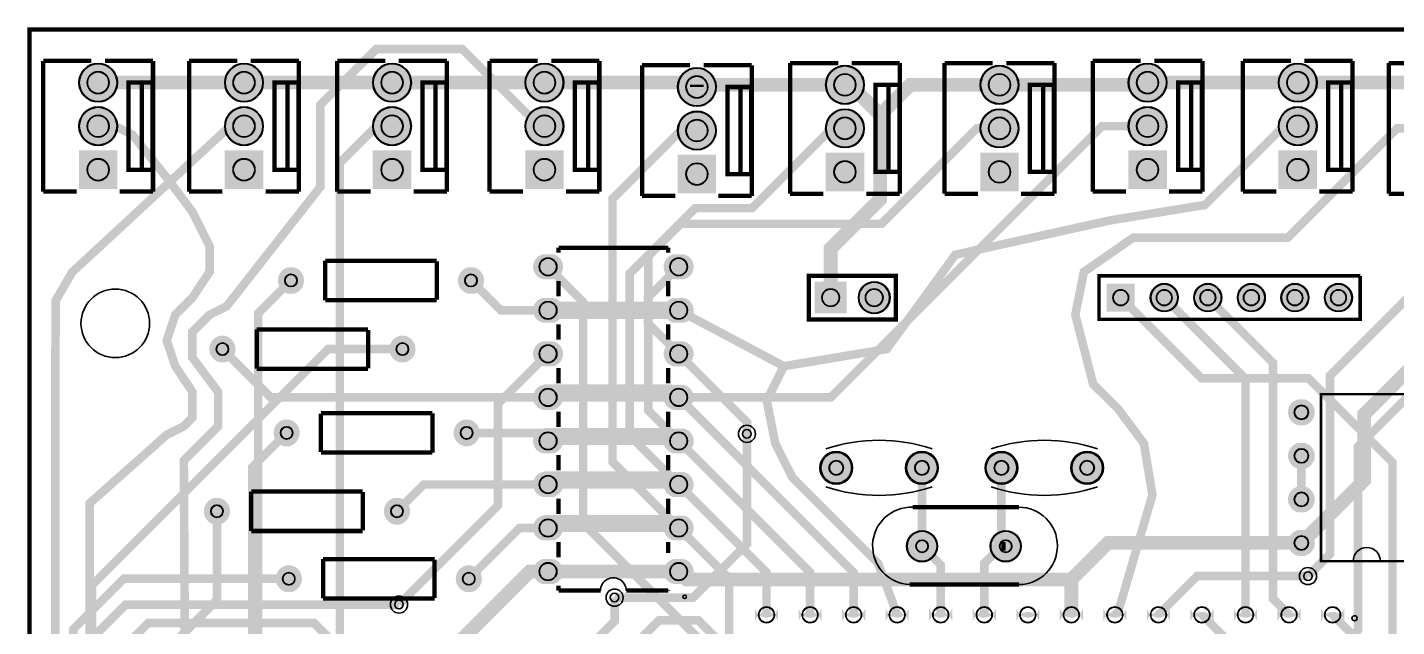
# Model space of a CAD drawing. Header units: millimetres. Extents: x 0 to 140, y 0 to 80.
# Drawn here: x -0.1 to 79.7, y 45.3 to 80.3 of the extents above; entities that cross this region are included whole.
import ezdxf

# ---------------------------------------------------------------- set-up
doc = ezdxf.new("R2010")
doc.units = ezdxf.units.MM
for name, color, linetype, true_color in [('BoardOutLine', 7, 'Continuous', 0xff00ff), ('BottomLayer', 7, 'Continuous', 0x0000ff), ('BottomSolderMaskLayer', 7, 'Continuous', 0xaa00ff), ('Hole', 7, 'Continuous', 0x222222), ('Multi-Layer', 7, 'Continuous', 0xc0c0c0), ('TopLayer', 7, 'Continuous', 0xff0000), ('TopSilkLayer', 7, 'Continuous', 0xffcc00), ('TopSolderMaskLayer', 7, 'Continuous', 0x800080), ('VCC', 7, 'Continuous', 0x008000)]:
    doc.layers.add(name, color=color, linetype=linetype, true_color=true_color)

msp = doc.modelspace()

# ---------------------------------------------------------------- hatches: boundary and pattern name
at = {"layer": 'BottomSolderMaskLayer'}
for points in [[(2.875, 77.041, 1), (5.126, 77.041, 1)], [(11.384, 77.041, 1), (13.635, 77.041, 1)], [(20.02, 77.041, 1), (22.271, 77.041, 1)], [(28.91, 77.041, 1), (31.161, 77.041, 1)], [(37.8, 76.787, 1), (40.051, 76.787, 1)], [(46.436, 76.914, 1), (48.687, 76.914, 1)], [(55.453, 76.914, 1), (57.704, 76.914, 1)], [(64.089, 77.041, 1), (66.34, 77.041, 1)], [(72.852, 77.041, 1), (75.103, 77.041, 1)], [(2.875, 74.501, 1), (5.126, 74.501, 1)], [(11.384, 74.501, 1), (13.635, 74.501, 1)], [(20.02, 74.501, 1), (22.271, 74.501, 1)], [(28.91, 74.501, 1), (31.161, 74.501, 1)], [(37.8, 74.247, 1), (40.051, 74.247, 1)], [(46.436, 74.374, 1), (48.687, 74.374, 1)], [(55.453, 74.374, 1), (57.704, 74.374, 1)], [(64.089, 74.501, 1), (66.34, 74.501, 1)], [(72.852, 74.501, 1), (75.103, 74.501, 1)], [(5.126, 73.086), (5.126, 70.835), (2.875, 70.835), (2.875, 73.086)], [(13.635, 73.086), (13.635, 70.835), (11.384, 70.835), (11.384, 73.086)], [(22.271, 73.086), (22.271, 70.835), (20.02, 70.835), (20.02, 73.086)], [(31.161, 73.086), (31.161, 70.835), (28.91, 70.835), (28.91, 73.086)], [(40.051, 72.832), (40.051, 70.581), (37.8, 70.581), (37.8, 72.832)], [(48.687, 72.959), (48.687, 70.708), (46.436, 70.708), (46.436, 72.959)], [(57.704, 72.959), (57.704, 70.708), (55.453, 70.708), (55.453, 72.959)], [(66.34, 73.086), (66.34, 70.835), (64.089, 70.835), (64.089, 73.086)], [(75.103, 73.086), (75.103, 70.835), (72.852, 70.835), (72.852, 73.086)], [(30.552, 67.025, -0.785398), (30.552, 65.575), (29.937, 65.575, -0.785398), (29.937, 67.025)], [(38.172, 67.025, -0.785398), (38.172, 65.575), (37.557, 65.575, -0.785398), (37.557, 67.025)], [(15.096, 64.724, -0.785398), (15.096, 66.275), (15.404, 66.275, -0.785398), (15.404, 64.724)], [(25.596, 64.724, -0.785398), (25.596, 66.275), (25.904, 66.275, -0.785398), (25.904, 64.724)], [(45.805, 65.425), (47.655, 65.425), (47.655, 63.575), (45.805, 63.575)], [(48.345, 64.5, 1), (50.196, 64.5, 1)], [(62.837, 65.313), (64.463, 65.313), (64.463, 63.687), (62.837, 63.687)], [(65.377, 64.5, 1), (67.003, 64.5, 1)], [(67.917, 64.5, 1), (69.543, 64.5, 1)], [(70.457, 64.5, 1), (72.083, 64.5, 1)], [(72.997, 64.5, 1), (74.623, 64.5, 1)], [(75.537, 64.5, 1), (77.163, 64.5, 1)], [(30.552, 64.485, -0.785398), (30.552, 63.035), (29.937, 63.035, -0.785398), (29.937, 64.485)], [(38.172, 64.485, -0.785398), (38.172, 63.035), (37.557, 63.035, -0.785398), (37.557, 64.485)], [(11.096, 60.725, -0.785398), (11.096, 62.275), (11.404, 62.275, -0.785398), (11.404, 60.725)], [(21.596, 60.725, -0.785398), (21.596, 62.275), (21.904, 62.275, -0.785398), (21.904, 60.725)], [(30.552, 61.945, -0.785398), (30.552, 60.495), (29.937, 60.495, -0.785398), (29.937, 61.945)], [(38.172, 61.945, -0.785398), (38.172, 60.495), (37.557, 60.495, -0.785398), (37.557, 61.945)], [(30.552, 59.405, -0.785398), (30.552, 57.955), (29.937, 57.955, -0.785398), (29.937, 59.405)], [(38.172, 59.405, -0.785398), (38.172, 57.955), (37.557, 57.955, -0.785398), (37.557, 59.405)], [(74.001, 57.055, -0.785398), (74.001, 58.565), (74.379, 58.565, -0.785398), (74.379, 57.055)], [(15.15, 57.385, -0.785398), (15.15, 55.834), (14.842, 55.834, -0.785398), (14.842, 57.385)], [(25.65, 57.385, -0.785398), (25.65, 55.834), (25.342, 55.834, -0.785398), (25.342, 57.385)], [(30.552, 56.865, -0.785398), (30.552, 55.415), (29.937, 55.415, -0.785398), (29.937, 56.865)], [(38.172, 56.865, -0.785398), (38.172, 55.415), (37.557, 55.415, -0.785398), (37.557, 56.865)], [(74.001, 54.515, -0.785398), (74.001, 56.025), (74.379, 56.025, -0.785398), (74.379, 54.515)], [(46.104, 54.572, 1), (48.006, 54.572, 1)], [(51.104, 54.572, 1), (53.006, 54.572, 1)], [(55.741, 54.572, 1), (57.642, 54.572, 1)], [(60.74, 54.572, 1), (62.642, 54.572, 1)], [(30.552, 54.325, -0.785398), (30.552, 52.875), (29.937, 52.875, -0.785398), (29.937, 54.325)], [(38.172, 54.325, -0.785398), (38.172, 52.875), (37.557, 52.875, -0.785398), (37.557, 54.325)], [(10.778, 51.262, -0.785398), (10.778, 52.813), (11.086, 52.813, -0.785398), (11.086, 51.262)], [(21.278, 51.262, -0.785398), (21.278, 52.813), (21.586, 52.813, -0.785398), (21.586, 51.262)], [(74.001, 51.975, -0.785398), (74.001, 53.485), (74.379, 53.485, -0.785398), (74.379, 51.975)], [(30.552, 51.785, -0.785398), (30.552, 50.335), (29.937, 50.335, -0.785398), (29.937, 51.785)], [(38.172, 51.785, -0.785398), (38.172, 50.335), (37.557, 50.335, -0.785398), (37.557, 51.785)], [(51.16, 50, 1), (52.961, 50, 1)], [(56.04, 50, 1), (57.84, 50, 1)], [(74.001, 49.435, -0.785398), (74.001, 50.945), (74.379, 50.945, -0.785398), (74.379, 49.435)], [(14.969, 47.325, -0.785398), (14.969, 48.876), (15.277, 48.876, -0.785398), (15.277, 47.325)], [(25.469, 47.325, -0.785398), (25.469, 48.876), (25.777, 48.876, -0.785398), (25.777, 47.325)], [(30.552, 49.245, -0.785398), (30.552, 47.795), (29.937, 47.795, -0.785398), (29.937, 49.245)], [(38.172, 49.245, -0.785398), (38.172, 47.795), (37.557, 47.795, -0.785398), (37.557, 49.245)], [(43.665, 46.363, -0.785398), (42.315, 46.363), (42.315, 45.636, -0.785398), (43.665, 45.636)], [(46.205, 46.363, -0.785398), (44.855, 46.363), (44.855, 45.636, -0.785398), (46.205, 45.636)], [(48.746, 46.363, -0.785398), (47.395, 46.363), (47.395, 45.636, -0.785398), (48.746, 45.636)], [(51.286, 46.363, -0.785398), (49.935, 46.363), (49.935, 45.636, -0.785398), (51.286, 45.636)], [(53.826, 46.363, -0.785398), (52.475, 46.363), (52.475, 45.636, -0.785398), (53.826, 45.636)], [(56.366, 46.363, -0.785398), (55.015, 46.363), (55.015, 45.636, -0.785398), (56.366, 45.636)], [(58.906, 46.363, -0.785398), (57.555, 46.363), (57.555, 45.636, -0.785398), (58.906, 45.636)], [(61.446, 46.363, -0.785398), (60.095, 46.363), (60.095, 45.636, -0.785398), (61.446, 45.636)], [(63.986, 46.363, -0.785398), (62.635, 46.363), (62.635, 45.636, -0.785398), (63.986, 45.636)], [(66.526, 46.363, -0.785398), (65.175, 46.363), (65.175, 45.636, -0.785398), (66.526, 45.636)], [(69.066, 46.363, -0.785398), (67.715, 46.363), (67.715, 45.636, -0.785398), (69.066, 45.636)], [(71.606, 46.363, -0.785398), (70.255, 46.363), (70.255, 45.636, -0.785398), (71.606, 45.636)], [(74.146, 46.363, -0.785398), (72.795, 46.363), (72.795, 45.636, -0.785398), (74.146, 45.636)], [(76.686, 46.363, -0.785398), (75.335, 46.363), (75.335, 45.636, -0.785398), (76.686, 45.636)]]:
    msp.add_hatch(color=256, dxfattribs=at).paths.add_polyline_path(points)
at = {"layer": 'Multi-Layer'}
for points in [[(2.901, 77.041, 1), (5.101, 77.041, 1)], [(11.41, 77.041, 1), (13.61, 77.041, 1)], [(20.046, 77.041, 1), (22.246, 77.041, 1)], [(28.936, 77.041, 1), (31.136, 77.041, 1)], [(37.826, 76.787, 1), (40.026, 76.787, 1)], [(46.462, 76.914, 1), (48.662, 76.914, 1)], [(55.479, 76.914, 1), (57.679, 76.914, 1)], [(64.115, 77.041, 1), (66.315, 77.041, 1)], [(72.878, 77.041, 1), (75.078, 77.041, 1)], [(2.901, 74.501, 1), (5.101, 74.501, 1)], [(11.41, 74.501, 1), (13.61, 74.501, 1)], [(20.046, 74.501, 1), (22.246, 74.501, 1)], [(28.936, 74.501, 1), (31.136, 74.501, 1)], [(37.826, 74.247, 1), (40.026, 74.247, 1)], [(46.462, 74.374, 1), (48.662, 74.374, 1)], [(55.479, 74.374, 1), (57.679, 74.374, 1)], [(64.115, 74.501, 1), (66.315, 74.501, 1)], [(72.878, 74.501, 1), (75.078, 74.501, 1)], [(5.101, 73.061), (5.101, 70.861), (2.901, 70.861), (2.901, 73.061)], [(13.61, 73.061), (13.61, 70.861), (11.41, 70.861), (11.41, 73.061)], [(22.246, 73.061), (22.246, 70.861), (20.046, 70.861), (20.046, 73.061)], [(31.136, 73.061), (31.136, 70.861), (28.936, 70.861), (28.936, 73.061)], [(40.026, 72.807), (40.026, 70.607), (37.826, 70.607), (37.826, 72.807)], [(48.662, 72.934), (48.662, 70.734), (46.462, 70.734), (46.462, 72.934)], [(57.679, 72.934), (57.679, 70.734), (55.479, 70.734), (55.479, 72.934)], [(66.315, 73.061), (66.315, 70.861), (64.115, 70.861), (64.115, 73.061)], [(75.078, 73.061), (75.078, 70.861), (72.878, 70.861), (72.878, 73.061)], [(30.545, 67, -0.785398), (30.545, 65.6), (29.945, 65.6, -0.785398), (29.945, 67)], [(38.165, 67, -0.785398), (38.165, 65.6), (37.565, 65.6, -0.785398), (37.565, 67)], [(15.1, 64.75, -0.785398), (15.1, 66.25), (15.4, 66.25, -0.785398), (15.4, 64.75)], [(25.6, 64.75, -0.785398), (25.6, 66.25), (25.9, 66.25, -0.785398), (25.9, 64.75)], [(45.83, 65.4), (47.63, 65.4), (47.63, 63.6), (45.83, 63.6)], [(48.37, 64.5, 1), (50.17, 64.5, 1)], [(62.863, 65.287), (64.437, 65.287), (64.437, 63.713), (62.863, 63.713)], [(65.403, 64.5, 1), (66.978, 64.5, 1)], [(67.943, 64.5, 1), (69.518, 64.5, 1)], [(70.483, 64.5, 1), (72.058, 64.5, 1)], [(73.023, 64.5, 1), (74.598, 64.5, 1)], [(75.563, 64.5, 1), (77.138, 64.5, 1)], [(30.545, 64.46, -0.785398), (30.545, 63.06), (29.945, 63.06, -0.785398), (29.945, 64.46)], [(38.165, 64.46, -0.785398), (38.165, 63.06), (37.565, 63.06, -0.785398), (37.565, 64.46)], [(11.1, 60.75, -0.785398), (11.1, 62.25), (11.4, 62.25, -0.785398), (11.4, 60.75)], [(21.6, 60.75, -0.785398), (21.6, 62.25), (21.9, 62.25, -0.785398), (21.9, 60.75)], [(30.545, 61.92, -0.785398), (30.545, 60.52), (29.945, 60.52, -0.785398), (29.945, 61.92)], [(38.165, 61.92, -0.785398), (38.165, 60.52), (37.565, 60.52, -0.785398), (37.565, 61.92)], [(30.545, 59.38, -0.785398), (30.545, 57.98), (29.945, 57.98, -0.785398), (29.945, 59.38)], [(38.165, 59.38, -0.785398), (38.165, 57.98), (37.565, 57.98, -0.785398), (37.565, 59.38)], [(74.008, 57.08, -0.785398), (74.008, 58.54), (74.373, 58.54, -0.785398), (74.373, 57.08)], [(15.146, 57.36, -0.785398), (15.146, 55.86), (14.846, 55.86, -0.785398), (14.846, 57.36)], [(25.646, 57.36, -0.785398), (25.646, 55.86), (25.346, 55.86, -0.785398), (25.346, 57.36)], [(30.545, 56.84, -0.785398), (30.545, 55.44), (29.945, 55.44, -0.785398), (29.945, 56.84)], [(38.165, 56.84, -0.785398), (38.165, 55.44), (37.565, 55.44, -0.785398), (37.565, 56.84)], [(74.008, 54.54, -0.785398), (74.008, 56), (74.373, 56, -0.785398), (74.373, 54.54)], [(46.155, 54.572, 1), (47.955, 54.572, 1)], [(51.155, 54.572, 1), (52.955, 54.572, 1)], [(55.791, 54.572, 1), (57.591, 54.572, 1)], [(60.791, 54.572, 1), (62.591, 54.572, 1)], [(30.545, 54.3, -0.785398), (30.545, 52.9), (29.945, 52.9, -0.785398), (29.945, 54.3)], [(38.165, 54.3, -0.785398), (38.165, 52.9), (37.565, 52.9, -0.785398), (37.565, 54.3)], [(10.782, 51.288, -0.785398), (10.782, 52.788), (11.082, 52.788, -0.785398), (11.082, 51.288)], [(21.282, 51.288, -0.785398), (21.282, 52.788), (21.582, 52.788, -0.785398), (21.582, 51.288)], [(74.008, 52, -0.785398), (74.008, 53.46), (74.373, 53.46, -0.785398), (74.373, 52)], [(30.545, 51.76, -0.785398), (30.545, 50.36), (29.945, 50.36, -0.785398), (29.945, 51.76)], [(38.165, 51.76, -0.785398), (38.165, 50.36), (37.565, 50.36, -0.785398), (37.565, 51.76)], [(51.185, 50, 1), (52.935, 50, 1)], [(56.065, 50, 1), (57.815, 50, 1)], [(74.008, 49.46, -0.785398), (74.008, 50.92), (74.373, 50.92, -0.785398), (74.373, 49.46)], [(14.973, 47.351, -0.785398), (14.973, 48.851), (15.273, 48.851, -0.785398), (15.273, 47.351)], [(25.473, 47.351, -0.785398), (25.473, 48.851), (25.773, 48.851, -0.785398), (25.773, 47.351)], [(30.545, 49.22, -0.785398), (30.545, 47.82), (29.945, 47.82, -0.785398), (29.945, 49.22)], [(38.165, 49.22, -0.785398), (38.165, 47.82), (37.565, 47.82, -0.785398), (37.565, 49.22)], [(43.64, 46.35, -0.785398), (42.34, 46.35), (42.34, 45.65, -0.785398), (43.64, 45.65)], [(46.18, 46.35, -0.785398), (44.88, 46.35), (44.88, 45.65, -0.785398), (46.18, 45.65)], [(48.72, 46.35, -0.785398), (47.42, 46.35), (47.42, 45.65, -0.785398), (48.72, 45.65)], [(51.26, 46.35, -0.785398), (49.96, 46.35), (49.96, 45.65, -0.785398), (51.26, 45.65)], [(53.8, 46.35, -0.785398), (52.5, 46.35), (52.5, 45.65, -0.785398), (53.8, 45.65)], [(56.34, 46.35, -0.785398), (55.04, 46.35), (55.04, 45.65, -0.785398), (56.34, 45.65)], [(58.88, 46.35, -0.785398), (57.58, 46.35), (57.58, 45.65, -0.785398), (58.88, 45.65)], [(61.42, 46.35, -0.785398), (60.12, 46.35), (60.12, 45.65, -0.785398), (61.42, 45.65)], [(63.96, 46.35, -0.785398), (62.66, 46.35), (62.66, 45.65, -0.785398), (63.96, 45.65)], [(66.5, 46.35, -0.785398), (65.2, 46.35), (65.2, 45.65, -0.785398), (66.5, 45.65)], [(69.04, 46.35, -0.785398), (67.74, 46.35), (67.74, 45.65, -0.785398), (69.04, 45.65)], [(71.58, 46.35, -0.785398), (70.28, 46.35), (70.28, 45.65, -0.785398), (71.58, 45.65)], [(74.12, 46.35, -0.785398), (72.82, 46.35), (72.82, 45.65, -0.785398), (74.12, 45.65)], [(76.66, 46.35, -0.785398), (75.36, 46.35), (75.36, 45.65, -0.785398), (76.66, 45.65)]]:
    msp.add_hatch(color=256, dxfattribs=at).paths.add_polyline_path(points)
at = {"layer": 'TopSolderMaskLayer'}
for points in [[(2.875, 77.041, 1), (5.126, 77.041, 1)], [(11.384, 77.041, 1), (13.635, 77.041, 1)], [(20.02, 77.041, 1), (22.271, 77.041, 1)], [(28.91, 77.041, 1), (31.161, 77.041, 1)], [(37.8, 76.787, 1), (40.051, 76.787, 1)], [(46.436, 76.914, 1), (48.687, 76.914, 1)], [(55.453, 76.914, 1), (57.704, 76.914, 1)], [(64.089, 77.041, 1), (66.34, 77.041, 1)], [(72.852, 77.041, 1), (75.103, 77.041, 1)], [(2.875, 74.501, 1), (5.126, 74.501, 1)], [(11.384, 74.501, 1), (13.635, 74.501, 1)], [(20.02, 74.501, 1), (22.271, 74.501, 1)], [(28.91, 74.501, 1), (31.161, 74.501, 1)], [(37.8, 74.247, 1), (40.051, 74.247, 1)], [(46.436, 74.374, 1), (48.687, 74.374, 1)], [(55.453, 74.374, 1), (57.704, 74.374, 1)], [(64.089, 74.501, 1), (66.34, 74.501, 1)], [(72.852, 74.501, 1), (75.103, 74.501, 1)], [(5.126, 73.086), (5.126, 70.835), (2.875, 70.835), (2.875, 73.086)], [(13.635, 73.086), (13.635, 70.835), (11.384, 70.835), (11.384, 73.086)], [(22.271, 73.086), (22.271, 70.835), (20.02, 70.835), (20.02, 73.086)], [(31.161, 73.086), (31.161, 70.835), (28.91, 70.835), (28.91, 73.086)], [(40.051, 72.832), (40.051, 70.581), (37.8, 70.581), (37.8, 72.832)], [(48.687, 72.959), (48.687, 70.708), (46.436, 70.708), (46.436, 72.959)], [(57.704, 72.959), (57.704, 70.708), (55.453, 70.708), (55.453, 72.959)], [(66.34, 73.086), (66.34, 70.835), (64.089, 70.835), (64.089, 73.086)], [(75.103, 73.086), (75.103, 70.835), (72.852, 70.835), (72.852, 73.086)], [(30.552, 67.025, -0.785398), (30.552, 65.575), (29.937, 65.575, -0.785398), (29.937, 67.025)], [(38.172, 67.025, -0.785398), (38.172, 65.575), (37.557, 65.575, -0.785398), (37.557, 67.025)], [(15.096, 64.724, -0.785398), (15.096, 66.275), (15.404, 66.275, -0.785398), (15.404, 64.724)], [(25.596, 64.724, -0.785398), (25.596, 66.275), (25.904, 66.275, -0.785398), (25.904, 64.724)], [(45.805, 65.425), (47.655, 65.425), (47.655, 63.575), (45.805, 63.575)], [(48.345, 64.5, 1), (50.196, 64.5, 1)], [(62.837, 65.313), (64.463, 65.313), (64.463, 63.687), (62.837, 63.687)], [(65.377, 64.5, 1), (67.003, 64.5, 1)], [(67.917, 64.5, 1), (69.543, 64.5, 1)], [(70.457, 64.5, 1), (72.083, 64.5, 1)], [(72.997, 64.5, 1), (74.623, 64.5, 1)], [(75.537, 64.5, 1), (77.163, 64.5, 1)], [(30.552, 64.485, -0.785398), (30.552, 63.035), (29.937, 63.035, -0.785398), (29.937, 64.485)], [(38.172, 64.485, -0.785398), (38.172, 63.035), (37.557, 63.035, -0.785398), (37.557, 64.485)], [(11.096, 60.725, -0.785398), (11.096, 62.275), (11.404, 62.275, -0.785398), (11.404, 60.725)], [(21.596, 60.725, -0.785398), (21.596, 62.275), (21.904, 62.275, -0.785398), (21.904, 60.725)], [(30.552, 61.945, -0.785398), (30.552, 60.495), (29.937, 60.495, -0.785398), (29.937, 61.945)], [(38.172, 61.945, -0.785398), (38.172, 60.495), (37.557, 60.495, -0.785398), (37.557, 61.945)], [(30.552, 59.405, -0.785398), (30.552, 57.955), (29.937, 57.955, -0.785398), (29.937, 59.405)], [(38.172, 59.405, -0.785398), (38.172, 57.955), (37.557, 57.955, -0.785398), (37.557, 59.405)], [(74.001, 57.055, -0.785398), (74.001, 58.565), (74.379, 58.565, -0.785398), (74.379, 57.055)], [(15.15, 57.385, -0.785398), (15.15, 55.834), (14.842, 55.834, -0.785398), (14.842, 57.385)], [(25.65, 57.385, -0.785398), (25.65, 55.834), (25.342, 55.834, -0.785398), (25.342, 57.385)], [(30.552, 56.865, -0.785398), (30.552, 55.415), (29.937, 55.415, -0.785398), (29.937, 56.865)], [(38.172, 56.865, -0.785398), (38.172, 55.415), (37.557, 55.415, -0.785398), (37.557, 56.865)], [(74.001, 54.515, -0.785398), (74.001, 56.025), (74.379, 56.025, -0.785398), (74.379, 54.515)], [(46.104, 54.572, 1), (48.006, 54.572, 1)], [(51.104, 54.572, 1), (53.006, 54.572, 1)], [(55.741, 54.572, 1), (57.642, 54.572, 1)], [(60.74, 54.572, 1), (62.642, 54.572, 1)], [(30.552, 54.325, -0.785398), (30.552, 52.875), (29.937, 52.875, -0.785398), (29.937, 54.325)], [(38.172, 54.325, -0.785398), (38.172, 52.875), (37.557, 52.875, -0.785398), (37.557, 54.325)], [(10.778, 51.262, -0.785398), (10.778, 52.813), (11.086, 52.813, -0.785398), (11.086, 51.262)], [(21.278, 51.262, -0.785398), (21.278, 52.813), (21.586, 52.813, -0.785398), (21.586, 51.262)], [(74.001, 51.975, -0.785398), (74.001, 53.485), (74.379, 53.485, -0.785398), (74.379, 51.975)], [(30.552, 51.785, -0.785398), (30.552, 50.335), (29.937, 50.335, -0.785398), (29.937, 51.785)], [(38.172, 51.785, -0.785398), (38.172, 50.335), (37.557, 50.335, -0.785398), (37.557, 51.785)], [(51.16, 50, 1), (52.961, 50, 1)], [(56.04, 50, 1), (57.84, 50, 1)], [(74.001, 49.435, -0.785398), (74.001, 50.945), (74.379, 50.945, -0.785398), (74.379, 49.435)], [(14.969, 47.325, -0.785398), (14.969, 48.876), (15.277, 48.876, -0.785398), (15.277, 47.325)], [(25.469, 47.325, -0.785398), (25.469, 48.876), (25.777, 48.876, -0.785398), (25.777, 47.325)], [(30.552, 49.245, -0.785398), (30.552, 47.795), (29.937, 47.795, -0.785398), (29.937, 49.245)], [(38.172, 49.245, -0.785398), (38.172, 47.795), (37.557, 47.795, -0.785398), (37.557, 49.245)], [(43.665, 46.363, -0.785398), (42.315, 46.363), (42.315, 45.636, -0.785398), (43.665, 45.636)], [(46.205, 46.363, -0.785398), (44.855, 46.363), (44.855, 45.636, -0.785398), (46.205, 45.636)], [(48.746, 46.363, -0.785398), (47.395, 46.363), (47.395, 45.636, -0.785398), (48.746, 45.636)], [(51.286, 46.363, -0.785398), (49.935, 46.363), (49.935, 45.636, -0.785398), (51.286, 45.636)], [(53.826, 46.363, -0.785398), (52.475, 46.363), (52.475, 45.636, -0.785398), (53.826, 45.636)], [(56.366, 46.363, -0.785398), (55.015, 46.363), (55.015, 45.636, -0.785398), (56.366, 45.636)], [(58.906, 46.363, -0.785398), (57.555, 46.363), (57.555, 45.636, -0.785398), (58.906, 45.636)], [(61.446, 46.363, -0.785398), (60.095, 46.363), (60.095, 45.636, -0.785398), (61.446, 45.636)], [(63.986, 46.363, -0.785398), (62.635, 46.363), (62.635, 45.636, -0.785398), (63.986, 45.636)], [(66.526, 46.363, -0.785398), (65.175, 46.363), (65.175, 45.636, -0.785398), (66.526, 45.636)], [(69.066, 46.363, -0.785398), (67.715, 46.363), (67.715, 45.636, -0.785398), (69.066, 45.636)], [(71.606, 46.363, -0.785398), (70.255, 46.363), (70.255, 45.636, -0.785398), (71.606, 45.636)], [(74.146, 46.363, -0.785398), (72.795, 46.363), (72.795, 45.636, -0.785398), (74.146, 45.636)], [(76.686, 46.363, -0.785398), (75.335, 46.363), (75.335, 45.636, -0.785398), (76.686, 45.636)]]:
    msp.add_hatch(color=256, dxfattribs=at).paths.add_polyline_path(points)

# ---------------------------------------------------------------- linework, layer by layer
at = {"layer": 'BoardOutLine', "const_width": 0.254}
msp.add_lwpolyline([(0, 0), (140.081, 0), (140.081, 80.137), (0, 80.137), (0, 0)], close=True, dxfattribs=at)
at = {"layer": 'BottomLayer', "const_width": 0.5}
for points in [[(39.624, 16.627), (39.624, 14.956), (26.256, 1.59), (14.493, 1.59), (6.284, 9.799), (6.284, 10.356), (5.309, 11.331), (5.309, 37.219), (9.075, 40.986), (8.999, 54.999), (11.001, 57), (11.001, 58.999), (9.5, 61.001), (9.5, 62.499), (10.5, 63.5), (11.5, 64), (16.967, 70.968), (16.967, 75.748), (20.221, 78.999), (25.235, 78.999), (29.606, 74.628), (29.909, 74.628)], [(3.5, 14.001), (3.5, 52.499), (8.001, 56.5), (9, 57), (9.5, 57.501), (9.5, 58.999), (8.5, 60.5), (8.001, 61.999), (8.499, 63.5), (9.5, 64.501), (10.5, 65.999), (10.5, 67.501), (9.5, 69.5), (8.001, 71.501), (5.999, 74.001), (5.001, 74.501), (4.001, 74.501)], [(21.146, 74.501), (20.239, 74.501), (18.097, 72.359), (18.097, 33.252), (19.609, 31.74)], [(37.865, 51.06), (34.005, 54.92), (34.005, 70.266), (37.986, 74.247), (38.926, 74.247)], [(37.865, 53.6), (35.007, 56.458), (35.007, 65.898), (38.827, 69.719), (42.141, 69.719), (46.796, 74.374), (47.562, 74.374)], [(73.978, 74.501), (73.157, 74.501), (68.565, 69.909), (63, 69), (54, 67), (50, 61.501), (44.001, 60.5)], [(63.31, 45.999), (63.513, 46.203), (65.499, 53), (64.999, 55.999), (63.513, 57.988), (62.042, 59.456), (61, 63.5), (61.5, 66), (64.382, 68.001), (73.396, 68.001), (79.769, 74.374), (82.487, 74.374)], [(74.574, 48.259), (75.854, 49.54), (75.854, 59.942), (90.414, 74.501), (91.25, 74.501)], [(100.013, 74.628), (99.059, 74.628), (84.427, 59.996), (81.668, 59.996), (77.495, 55.823), (77.495, 45.11), (76.592, 44.207)], [(23.209, 20.627), (34.479, 31.897), (35.567, 31.897), (38.869, 35.199), (38.869, 44.77), (32.295, 51.344), (32.295, 64.249), (30.245, 66.3)], [(37.865, 61.22), (36.072, 63.013), (36.072, 64.507), (37.865, 66.3)], [(15.25, 65.5), (13.333, 63.582), (13.333, 38.098), (10.668, 35.433)], [(25.75, 65.5), (27.49, 63.76), (30.245, 63.76)], [(70.93, 46), (70.93, 59.76), (66.19, 64.5)], [(68.73, 64.5), (72.526, 60.704), (72.526, 46.944), (73.47, 46)], [(37.865, 63.76), (44, 60.5)], [(30.245, 61.22), (27.324, 58.299), (27.324, 52.37), (21.55, 46.596)], [(37.865, 61.22), (41.846, 57.239), (41.846, 56.555)], [(44.001, 60.5), (43, 58.5), (43.5, 55.999), (44.501, 54.001), (49.5, 48.999), (50.61, 45.999)], [(37.865, 58.68), (48.07, 48.475), (48.07, 46)], [(45.53, 46), (45.53, 48.475), (37.865, 56.14)], [(74.19, 55.27), (74.19, 52.73)], [(52.055, 54.572), (52.06, 54.567), (52.06, 50)], [(56.691, 50), (56.691, 54.572)], [(37.865, 53.6), (42.99, 48.475), (42.99, 46)], [(25.623, 48.101), (28.582, 51.06), (30.245, 51.06)], [(42.99, 38), (40.81, 40.18), (40.81, 48.115), (37.865, 51.06)], [(52.06, 50), (53.15, 48.91), (53.15, 46)], [(55.69, 46), (55.69, 48.998), (56.691, 50)], [(56.691, 50), (56.94, 50)], [(32.31, 43.81), (34.126, 45.626), (34.126, 47.002)], [(76.592, 44.207), (70.183, 44.207), (68.39, 46)]]:
    msp.add_lwpolyline(points, dxfattribs=at)
at = {"layer": 'BottomSolderMaskLayer'}
for centre, radius in [((4.001, 77.041), 1.125), ((4.001, 77.041), 0.639), ((12.51, 77.041), 1.125), ((12.51, 77.041), 0.639), ((21.146, 77.041), 1.125), ((21.146, 77.041), 0.639), ((30.036, 77.041), 1.125), ((30.036, 77.041), 0.639), ((38.926, 76.787), 1.125), ((47.562, 76.914), 1.125), ((47.562, 76.914), 0.639), ((56.579, 76.914), 1.125), ((56.579, 76.914), 0.639), ((65.215, 77.041), 1.125), ((65.215, 77.041), 0.639), ((73.978, 77.041), 1.125), ((73.978, 77.041), 0.639), ((38.926, 76.787), 0.639), ((4.001, 74.501), 1.125), ((4.001, 74.501), 0.639), ((12.51, 74.501), 1.125), ((12.51, 74.501), 0.639), ((21.146, 74.501), 1.125), ((21.146, 74.501), 0.639), ((30.036, 74.501), 1.125), ((30.036, 74.501), 0.639), ((38.926, 74.247), 1.125), ((47.562, 74.374), 1.125), ((56.579, 74.374), 1.125), ((65.215, 74.501), 1.125), ((65.215, 74.501), 0.639), ((73.978, 74.501), 1.125), ((73.978, 74.501), 0.639), ((38.926, 74.247), 0.639), ((47.562, 74.374), 0.639), ((56.579, 74.374), 0.639), ((4.001, 71.961), 0.639), ((12.51, 71.961), 0.639), ((21.146, 71.961), 0.639), ((30.036, 71.961), 0.639), ((38.926, 71.707), 0.639), ((47.562, 71.834), 0.639), ((56.579, 71.834), 0.639), ((65.215, 71.961), 0.639), ((73.978, 71.961), 0.639), ((30.245, 66.3), 0.513), ((37.865, 66.3), 0.513), ((15.25, 65.5), 0.36), ((25.75, 65.5), 0.36), ((46.73, 64.5), 0.514), ((49.27, 64.5), 0.925), ((49.27, 64.5), 0.514), ((63.65, 64.5), 0.459), ((66.19, 64.5), 0.813), ((66.19, 64.5), 0.459), ((68.73, 64.5), 0.813), ((68.73, 64.5), 0.459), ((71.27, 64.5), 0.813), ((71.27, 64.5), 0.459), ((73.81, 64.5), 0.813), ((73.81, 64.5), 0.459), ((76.35, 64.5), 0.813), ((76.35, 64.5), 0.459), ((30.245, 63.76), 0.513), ((37.865, 63.76), 0.513), ((11.25, 61.5), 0.36), ((21.75, 61.5), 0.36), ((30.245, 61.22), 0.513), ((37.865, 61.22), 0.513), ((30.245, 58.68), 0.513), ((37.865, 58.68), 0.513), ((74.19, 57.81), 0.414), ((14.996, 56.61), 0.36), ((25.496, 56.61), 0.36), ((30.245, 56.14), 0.513), ((37.865, 56.14), 0.513), ((47.055, 54.572), 0.951), ((52.055, 54.572), 0.951), ((56.691, 54.572), 0.951), ((61.691, 54.572), 0.951), ((74.19, 55.27), 0.414), ((47.055, 54.572), 0.423), ((52.055, 54.572), 0.423), ((56.691, 54.572), 0.423), ((61.691, 54.572), 0.423), ((30.245, 53.6), 0.513), ((37.865, 53.6), 0.513), ((74.19, 52.73), 0.414), ((10.932, 52.038), 0.36), ((21.432, 52.038), 0.36), ((30.245, 51.06), 0.513), ((37.865, 51.06), 0.513), ((52.06, 50), 0.9), ((52.06, 50), 0.36), ((56.94, 50), 0.9), ((56.94, 50), 0.36), ((74.19, 50.19), 0.414), ((30.245, 48.52), 0.513), ((37.865, 48.52), 0.513), ((15.123, 48.101), 0.36), ((25.623, 48.101), 0.36), ((42.99, 46), 0.461), ((45.53, 46), 0.461), ((48.07, 46), 0.461), ((50.61, 46), 0.461), ((53.15, 46), 0.461), ((55.69, 46), 0.461), ((58.23, 46), 0.461), ((60.77, 46), 0.461), ((63.31, 46), 0.461), ((65.85, 46), 0.461), ((68.39, 46), 0.461), ((70.93, 46), 0.461), ((73.47, 46), 0.461), ((76.01, 46), 0.461)]:
    msp.add_circle(centre, radius, dxfattribs=at)
at = {"layer": 'Hole'}
for centre in [(41.846, 56.555), (74.574, 48.259), (34.126, 47.002), (21.55, 46.596)]:
    msp.add_circle(centre, 0.25, dxfattribs=at)
at = {"layer": 'Multi-Layer'}
for centre, radius in [((4.001, 77.041), 1.1), ((4.001, 77.041), 0.625), ((12.51, 77.041), 1.1), ((12.51, 77.041), 0.625), ((21.146, 77.041), 1.1), ((21.146, 77.041), 0.625), ((30.036, 77.041), 1.1), ((30.036, 77.041), 0.625), ((38.926, 76.787), 1.1), ((47.562, 76.914), 1.1), ((47.562, 76.914), 0.625), ((56.579, 76.914), 1.1), ((56.579, 76.914), 0.625), ((65.215, 77.041), 1.1), ((65.215, 77.041), 0.625), ((73.978, 77.041), 1.1), ((73.978, 77.041), 0.625), ((38.926, 76.787), 0.625), ((4.001, 74.501), 1.1), ((4.001, 74.501), 0.625), ((12.51, 74.501), 1.1), ((12.51, 74.501), 0.625), ((21.146, 74.501), 1.1), ((21.146, 74.501), 0.625), ((30.036, 74.501), 1.1), ((30.036, 74.501), 0.625), ((38.926, 74.247), 1.1), ((47.562, 74.374), 1.1), ((56.579, 74.374), 1.1), ((65.215, 74.501), 1.1), ((65.215, 74.501), 0.625), ((73.978, 74.501), 1.1), ((73.978, 74.501), 0.625), ((38.926, 74.247), 0.625), ((47.562, 74.374), 0.625), ((56.579, 74.374), 0.625), ((4.001, 71.961), 0.625), ((12.51, 71.961), 0.625), ((21.146, 71.961), 0.625), ((30.036, 71.961), 0.625), ((38.926, 71.707), 0.625), ((47.562, 71.834), 0.625), ((56.579, 71.834), 0.625), ((65.215, 71.961), 0.625), ((73.978, 71.961), 0.625), ((30.245, 66.3), 0.5), ((37.865, 66.3), 0.5), ((15.25, 65.5), 0.35), ((25.75, 65.5), 0.35), ((5, 63), 2), ((46.73, 64.5), 0.5), ((49.27, 64.5), 0.9), ((49.27, 64.5), 0.5), ((63.65, 64.5), 0.445), ((66.19, 64.5), 0.787), ((66.19, 64.5), 0.445), ((68.73, 64.5), 0.787), ((68.73, 64.5), 0.445), ((71.27, 64.5), 0.787), ((71.27, 64.5), 0.445), ((73.81, 64.5), 0.787), ((73.81, 64.5), 0.445), ((76.35, 64.5), 0.787), ((76.35, 64.5), 0.445), ((30.245, 63.76), 0.5), ((37.865, 63.76), 0.5), ((11.25, 61.5), 0.35), ((21.75, 61.5), 0.35), ((30.245, 61.22), 0.5), ((37.865, 61.22), 0.5), ((30.245, 58.68), 0.5), ((37.865, 58.68), 0.5), ((74.19, 57.81), 0.4), ((14.996, 56.61), 0.35), ((25.496, 56.61), 0.35), ((41.846, 56.555), 0.5), ((30.245, 56.14), 0.5), ((37.865, 56.14), 0.5), ((47.055, 54.572), 0.9), ((52.055, 54.572), 0.9), ((56.691, 54.572), 0.9), ((61.691, 54.572), 0.9), ((74.19, 55.27), 0.4), ((47.055, 54.572), 0.4), ((52.055, 54.572), 0.4), ((56.691, 54.572), 0.4), ((61.691, 54.572), 0.4), ((30.245, 53.6), 0.5), ((37.865, 53.6), 0.5), ((74.19, 52.73), 0.4), ((10.932, 52.038), 0.35), ((21.432, 52.038), 0.35), ((30.245, 51.06), 0.5), ((37.865, 51.06), 0.5), ((52.06, 50), 0.875), ((52.06, 50), 0.35), ((56.94, 50), 0.875), ((56.94, 50), 0.35), ((74.19, 50.19), 0.4), ((30.245, 48.52), 0.5), ((37.865, 48.52), 0.5), ((74.574, 48.259), 0.5), ((15.123, 48.101), 0.35), ((25.623, 48.101), 0.35), ((34.126, 47.002), 0.5), ((21.55, 46.596), 0.5), ((42.99, 46), 0.45), ((45.53, 46), 0.45), ((48.07, 46), 0.45), ((50.61, 46), 0.45), ((53.15, 46), 0.45), ((55.69, 46), 0.45), ((58.23, 46), 0.45), ((60.77, 46), 0.45), ((63.31, 46), 0.45), ((65.85, 46), 0.45), ((68.39, 46), 0.45), ((70.93, 46), 0.45), ((73.47, 46), 0.45), ((76.01, 46), 0.45)]:
    msp.add_circle(centre, radius, dxfattribs=at)
at = {"layer": 'TopLayer', "const_width": 0.5}
for points in [[(21.036, 12.428), (17.008, 12.428), (16.477, 11.897), (10.315, 11.897), (2.708, 19.505), (2.708, 19.858), (1.521, 21.044), (1.5, 60.5), (1.521, 62.753), (1.521, 64.333), (2.499, 65.999), (3.393, 66.825), (11.689, 74.501), (12.51, 74.501)], [(56.579, 74.374), (55.261, 74.374), (49.69, 68.803), (37.972, 68.803), (36.096, 66.928), (36.096, 57.909), (37.865, 56.14)], [(37.865, 58.68), (46.735, 58.68), (62.556, 74.501), (65.215, 74.501)], [(63.65, 64.5), (68.354, 59.796), (74.605, 59.796), (79.502, 54.899), (79.502, 40.266), (80.199, 39.569), (80.199, 29.742), (79.293, 28.837), (75.163, 28.837), (73.5, 30.5)], [(11.25, 61.5), (14.07, 58.68), (30.245, 58.68)], [(25.496, 56.61), (29.775, 56.61), (30.245, 56.14)], [(41.846, 56.555), (41.846, 50.141), (38.706, 47.002), (34.126, 47.002)], [(21.432, 52.038), (22.994, 53.6), (30.245, 53.6)], [(15.123, 48.101), (5.491, 48.101), (2.557, 45.167), (2.557, 21.604), (7.742, 16.419)], [(65.85, 46), (68.11, 48.259), (74.574, 48.259)], [(15.367, 13.632), (12.299, 13.632), (3.559, 22.372), (3.559, 44.542), (5.614, 46.596), (21.55, 46.596)], [(5.305, 43.91), (6.922, 45.527), (16.588, 45.527), (17.618, 44.497), (17.618, 43.277), (20.034, 40.862), (60.448, 40.862), (63.31, 38)], [(34.85, 43.81), (36.721, 45.681), (39.01, 45.681), (40.78, 43.911), (62.479, 43.911), (68.39, 38)], [(76.01, 46), (78.5, 43.51), (78.5, 30.5)]]:
    msp.add_lwpolyline(points, dxfattribs=at)
at = {"layer": 'TopSilkLayer'}
for points, const_width in [([(3.608, 78.311), (0.801, 78.311)], 0.254), ([(0.801, 70.691), (0.801, 78.311)], 0.254), ([(7.201, 78.311), (4.393, 78.311)], 0.254), ([(7.201, 70.691), (7.201, 78.311)], 0.254), ([(12.117, 78.311), (9.31, 78.311)], 0.254), ([(9.31, 70.691), (9.31, 78.311)], 0.254), ([(15.71, 78.311), (12.902, 78.311)], 0.254), ([(15.71, 70.691), (15.71, 78.311)], 0.254), ([(20.753, 78.311), (17.946, 78.311)], 0.254), ([(17.946, 70.691), (17.946, 78.311)], 0.254), ([(24.346, 78.311), (21.538, 78.311)], 0.254), ([(24.346, 70.691), (24.346, 78.311)], 0.254), ([(29.643, 78.311), (26.836, 78.311)], 0.254), ([(26.836, 70.691), (26.836, 78.311)], 0.254), ([(33.236, 78.311), (30.428, 78.311)], 0.254), ([(33.236, 70.691), (33.236, 78.311)], 0.254), ([(47.169, 78.184), (44.362, 78.184)], 0.254), ([(44.362, 70.564), (44.362, 78.184)], 0.254), ([(50.762, 78.184), (47.954, 78.184)], 0.254), ([(50.762, 70.564), (50.762, 78.184)], 0.254), ([(56.186, 78.184), (53.379, 78.184)], 0.254), ([(53.379, 70.564), (53.379, 78.184)], 0.254), ([(59.779, 78.184), (56.971, 78.184)], 0.254), ([(59.779, 70.564), (59.779, 78.184)], 0.254), ([(64.822, 78.311), (62.015, 78.311)], 0.254), ([(62.015, 70.691), (62.015, 78.311)], 0.254), ([(68.415, 78.311), (65.607, 78.311)], 0.254), ([(68.415, 70.691), (68.415, 78.311)], 0.254), ([(73.585, 78.311), (70.778, 78.311)], 0.254), ([(70.778, 70.691), (70.778, 78.311)], 0.254), ([(77.178, 78.311), (74.37, 78.311)], 0.254), ([(77.178, 70.691), (77.178, 78.311)], 0.254), ([(82.094, 78.184), (79.287, 78.184)], 0.254), ([(79.287, 70.564), (79.287, 78.184)], 0.254), ([(38.533, 78.057), (35.726, 78.057)], 0.254), ([(35.726, 70.437), (35.726, 78.057)], 0.254), ([(42.126, 78.057), (39.318, 78.057)], 0.254), ([(42.126, 70.437), (42.126, 78.057)], 0.254), ([(6.541, 77.041), (6.541, 71.961)], 0.254), ([(15.05, 77.041), (15.05, 71.961)], 0.254), ([(23.686, 77.041), (23.686, 71.961)], 0.254), ([(32.576, 77.041), (32.576, 71.961)], 0.254), ([(41.466, 76.787), (41.466, 71.707)], 0.254), ([(50.102, 76.914), (50.102, 71.834)], 0.254), ([(59.119, 76.914), (59.119, 71.834)], 0.254), ([(67.755, 77.041), (67.755, 71.961)], 0.254), ([(76.518, 77.041), (76.518, 71.961)], 0.254), ([(2.745, 70.691), (0.801, 70.691)], 0.254), ([(7.201, 70.691), (5.256, 70.691)], 0.254), ([(11.254, 70.691), (9.31, 70.691)], 0.254), ([(15.71, 70.691), (13.765, 70.691)], 0.254), ([(19.89, 70.691), (17.946, 70.691)], 0.254), ([(24.346, 70.691), (22.401, 70.691)], 0.254), ([(28.78, 70.691), (26.836, 70.691)], 0.254), ([(33.236, 70.691), (31.291, 70.691)], 0.254), ([(37.67, 70.437), (35.726, 70.437)], 0.254), ([(42.126, 70.437), (40.181, 70.437)], 0.254), ([(46.306, 70.564), (44.362, 70.564)], 0.254), ([(50.762, 70.564), (48.817, 70.564)], 0.254), ([(55.323, 70.564), (53.379, 70.564)], 0.254), ([(59.779, 70.564), (57.834, 70.564)], 0.254), ([(63.959, 70.691), (62.015, 70.691)], 0.254), ([(68.415, 70.691), (66.47, 70.691)], 0.254), ([(72.722, 70.691), (70.778, 70.691)], 0.254), ([(77.178, 70.691), (75.233, 70.691)], 0.254), ([(81.231, 70.564), (79.287, 70.564)], 0.254), ([(30.855, 67.41), (37.255, 67.41)], 0.254), ([(30.855, 67.123), (30.855, 67.41)], 0.254), ([(37.255, 67.123), (37.255, 67.41)], 0.254), ([(17.25, 64.35), (17.25, 66.65)], 0.254), ([(17.25, 66.65), (23.75, 66.65)], 0.254), ([(23.75, 66.62), (23.75, 64.38)], 0.254), ([(30.855, 64.583), (30.855, 65.477)], 0.254), ([(37.255, 64.583), (37.255, 65.477)], 0.254), ([(64.285, 65.77), (62.38, 65.77), (62.38, 63.23), (77.62, 63.23), (77.62, 65.77)], 0.203), ([(77.62, 65.77), (64.285, 65.77)], 0.203), ([(23.75, 64.35), (17.25, 64.35)], 0.254), ([(30.245, 63.76), (37.745, 63.76)], 1), ([(13.25, 60.35), (13.25, 62.65)], 0.254), ([(13.25, 62.65), (19.75, 62.65)], 0.254), ([(19.75, 62.62), (19.75, 60.38)], 0.254), ([(30.855, 62.043), (30.855, 62.937)], 0.254), ([(37.255, 62.043), (37.255, 62.937)], 0.254), ([(19.75, 60.35), (13.25, 60.35)], 0.254), ([(30.855, 59.503), (30.855, 60.397)], 0.254), ([(37.255, 59.503), (37.255, 60.397)], 0.254), ([(29.99, 58.94), (37.49, 58.94)], 1), ([(16.996, 57.76), (23.496, 57.76)], 0.254), ([(16.996, 55.49), (16.996, 57.73)], 0.254), ([(23.496, 57.76), (23.496, 55.46)], 0.254), ([(30.855, 56.963), (30.855, 57.857)], 0.254), ([(37.255, 56.963), (37.255, 57.857)], 0.254), ([(29.99, 56.4), (37.49, 56.4)], 1), ([(23.496, 55.46), (16.996, 55.46)], 0.254), ([(30.855, 54.423), (30.855, 55.317)], 0.254), ([(37.255, 54.423), (37.255, 55.317)], 0.254), ([(29.99, 53.86), (37.49, 53.86)], 1), ([(12.932, 50.888), (12.932, 53.188)], 0.254), ([(12.932, 53.188), (19.432, 53.188)], 0.254), ([(19.432, 53.158), (19.432, 50.918)], 0.254), ([(30.855, 51.883), (30.855, 52.777)], 0.254), ([(37.255, 51.883), (37.255, 52.777)], 0.254), ([(57.708, 52.279), (51.958, 52.279), (51.722, 52.279), (51.504, 52.279)], 0.254), ([(29.99, 51.32), (37.49, 51.32)], 1), ([(19.432, 50.888), (12.932, 50.888)], 0.254), ([(30.855, 49.343), (30.855, 50.237)], 0.254), ([(37.255, 49.601), (37.255, 50.237)], 0.254), ([(17.123, 46.951), (17.123, 49.251)], 0.254), ([(17.123, 49.251), (23.623, 49.251)], 0.254), ([(23.623, 49.221), (23.623, 46.981)], 0.254), ([(30.855, 47.41), (30.855, 47.697)], 0.254), ([(30.855, 47.41), (33.305, 47.41)], 0.254), ([(37.255, 47.41), (34.805, 47.41)], 0.254), ([(37.255, 47.41), (37.255, 47.439)], 0.254), ([(57.708, 47.761), (51.558, 47.761), (51.34, 47.761)], 0.254), ([(23.623, 46.951), (17.123, 46.951)], 0.254)]:
    msp.add_lwpolyline(points, dxfattribs=dict(at, const_width=const_width))
for points, const_width in [([(7.176, 77.041), (7.176, 71.961), (5.779, 71.961), (5.779, 77.041), (7.176, 77.041)], 0.254), ([(15.685, 77.041), (15.685, 71.961), (14.288, 71.961), (14.288, 77.041), (15.685, 77.041)], 0.254), ([(24.321, 77.041), (24.321, 71.961), (22.924, 71.961), (22.924, 77.041), (24.321, 77.041)], 0.254), ([(33.211, 77.041), (33.211, 71.961), (31.814, 71.961), (31.814, 77.041), (33.211, 77.041)], 0.254), ([(42.101, 76.787), (42.101, 71.707), (40.704, 71.707), (40.704, 76.787), (42.101, 76.787)], 0.254), ([(50.737, 76.914), (50.737, 71.834), (49.34, 71.834), (49.34, 76.914), (50.737, 76.914)], 0.254), ([(59.754, 76.914), (59.754, 71.834), (58.357, 71.834), (58.357, 76.914), (59.754, 76.914)], 0.254), ([(68.39, 77.041), (68.39, 71.961), (66.993, 71.961), (66.993, 77.041), (68.39, 77.041)], 0.254), ([(77.153, 77.041), (77.153, 71.961), (75.756, 71.961), (75.756, 77.041), (77.153, 77.041)], 0.254), ([(45.46, 65.77), (50.54, 65.77), (50.54, 63.23), (45.46, 63.23), (45.46, 65.77)], 0.254), ([(80.669, 49.129), (75.331, 49.129), (75.331, 58.871), (80.669, 58.871), (80.669, 49.129)], 0.152)]:
    msp.add_lwpolyline(points, close=True, dxfattribs=dict(at, const_width=const_width))
msp.add_circle((38.215, 47.05), 0.1, dxfattribs=at)
for centre, radius, start, end in [((49.555, 46.512), 9.671, 71.30312, 108.69688), ((59.191, 46.512), 9.671, 71.30312, 108.69688), ((49.555, 62.632), 9.671, 251.30312, 288.69688), ((59.191, 62.632), 9.671, 251.30312, 288.69688), ((51.438, 50.019), 2.26, 88.11027, 267.75003), ((57.7, 50.02), 2.258, 270.19182, 90), ((78, 49.129), 0.794, 0, 180), ((34.054, 47.41), 0.749, 0, 180.00097), ((77.29, 45.799), 0.15, 0.48507, 359.51493)]:
    msp.add_arc(centre, radius, start, end, dxfattribs=at)
at = {"layer": 'TopSolderMaskLayer'}
for centre, radius in [((4.001, 77.041), 1.125), ((4.001, 77.041), 0.639), ((12.51, 77.041), 1.125), ((12.51, 77.041), 0.639), ((21.146, 77.041), 1.125), ((21.146, 77.041), 0.639), ((30.036, 77.041), 1.125), ((30.036, 77.041), 0.639), ((38.926, 76.787), 1.125), ((47.562, 76.914), 1.125), ((47.562, 76.914), 0.639), ((56.579, 76.914), 1.125), ((56.579, 76.914), 0.639), ((65.215, 77.041), 1.125), ((65.215, 77.041), 0.639), ((73.978, 77.041), 1.125), ((73.978, 77.041), 0.639), ((38.926, 76.787), 0.639), ((4.001, 74.501), 1.125), ((4.001, 74.501), 0.639), ((12.51, 74.501), 1.125), ((12.51, 74.501), 0.639), ((21.146, 74.501), 1.125), ((21.146, 74.501), 0.639), ((30.036, 74.501), 1.125), ((30.036, 74.501), 0.639), ((38.926, 74.247), 1.125), ((47.562, 74.374), 1.125), ((56.579, 74.374), 1.125), ((65.215, 74.501), 1.125), ((65.215, 74.501), 0.639), ((73.978, 74.501), 1.125), ((73.978, 74.501), 0.639), ((38.926, 74.247), 0.639), ((47.562, 74.374), 0.639), ((56.579, 74.374), 0.639), ((4.001, 71.961), 0.639), ((12.51, 71.961), 0.639), ((21.146, 71.961), 0.639), ((30.036, 71.961), 0.639), ((38.926, 71.707), 0.639), ((47.562, 71.834), 0.639), ((56.579, 71.834), 0.639), ((65.215, 71.961), 0.639), ((73.978, 71.961), 0.639), ((30.245, 66.3), 0.513), ((37.865, 66.3), 0.513), ((15.25, 65.5), 0.36), ((25.75, 65.5), 0.36), ((46.73, 64.5), 0.514), ((49.27, 64.5), 0.925), ((49.27, 64.5), 0.514), ((63.65, 64.5), 0.459), ((66.19, 64.5), 0.813), ((66.19, 64.5), 0.459), ((68.73, 64.5), 0.813), ((68.73, 64.5), 0.459), ((71.27, 64.5), 0.813), ((71.27, 64.5), 0.459), ((73.81, 64.5), 0.813), ((73.81, 64.5), 0.459), ((76.35, 64.5), 0.813), ((76.35, 64.5), 0.459), ((30.245, 63.76), 0.513), ((37.865, 63.76), 0.513), ((11.25, 61.5), 0.36), ((21.75, 61.5), 0.36), ((30.245, 61.22), 0.513), ((37.865, 61.22), 0.513), ((30.245, 58.68), 0.513), ((37.865, 58.68), 0.513), ((74.19, 57.81), 0.414), ((14.996, 56.61), 0.36), ((25.496, 56.61), 0.36), ((30.245, 56.14), 0.513), ((37.865, 56.14), 0.513), ((47.055, 54.572), 0.951), ((52.055, 54.572), 0.951), ((56.691, 54.572), 0.951), ((61.691, 54.572), 0.951), ((74.19, 55.27), 0.414), ((47.055, 54.572), 0.423), ((52.055, 54.572), 0.423), ((56.691, 54.572), 0.423), ((61.691, 54.572), 0.423), ((30.245, 53.6), 0.513), ((37.865, 53.6), 0.513), ((74.19, 52.73), 0.414), ((10.932, 52.038), 0.36), ((21.432, 52.038), 0.36), ((30.245, 51.06), 0.513), ((37.865, 51.06), 0.513), ((52.06, 50), 0.9), ((52.06, 50), 0.36), ((56.94, 50), 0.9), ((56.94, 50), 0.36), ((74.19, 50.19), 0.414), ((30.245, 48.52), 0.513), ((37.865, 48.52), 0.513), ((15.123, 48.101), 0.36), ((25.623, 48.101), 0.36), ((42.99, 46), 0.461), ((45.53, 46), 0.461), ((48.07, 46), 0.461), ((50.61, 46), 0.461), ((53.15, 46), 0.461), ((55.69, 46), 0.461), ((58.23, 46), 0.461), ((60.77, 46), 0.461), ((63.31, 46), 0.461), ((65.85, 46), 0.461), ((68.39, 46), 0.461), ((70.93, 46), 0.461), ((73.47, 46), 0.461), ((76.01, 46), 0.461)]:
    msp.add_circle(centre, radius, dxfattribs=at)
at = {"layer": 'VCC'}
for points, const_width in [([(4.001, 77.041), (12.51, 77.041)], 0.8), ([(12.51, 77.041), (21.146, 77.041)], 0.8), ([(21.146, 77.041), (30.036, 77.041)], 0.8), ([(30.036, 77.041), (38.799, 77.041), (38.926, 76.914)], 0.8), ([(38.926, 76.914), (38.926, 76.787)], 0.8), ([(38.926, 76.914), (47.562, 76.914)], 0.8), ([(49.618, 75.164), (47.868, 76.914), (47.562, 76.914)], 0.8), ([(49.618, 75.164), (51.368, 76.914), (56.579, 76.914)], 0.8), ([(56.579, 76.914), (65.088, 76.914), (65.215, 77.041)], 0.8), ([(65.215, 77.041), (73.978, 77.041)], 0.8), ([(73.978, 77.041), (82.423, 77.041), (82.487, 76.977)], 0.8), ([(46.73, 64.5), (46.73, 67.356), (49.618, 70.244), (49.618, 75.164)], 0.8), ([(82.15, 62), (77.857, 57.707), (77.857, 53.857), (74.19, 50.19)], 0.8), ([(21.75, 61.5), (17.409, 61.5), (3.643, 47.734), (3.643, 29.758), (8.128, 25.273)], 0.5), ([(14.996, 56.609), (13, 54.613), (13, 20.053), (11.427, 18.481), (7.363, 18.481), (6.447, 19.398), (6.447, 21.052), (8.128, 22.733)], 0.5), ([(10.932, 52.038), (10.932, 46.864), (6.476, 42.408), (6.476, 34.163), (7.746, 32.893), (8.128, 32.893)], 0.5), ([(74.19, 50.19), (62.898, 50.19), (60.77, 48.062)], 0.8), ([(30.245, 48.52), (29.176, 48.52), (24.69, 44.034), (24.69, 43.81)], 0.8), ([(30.245, 48.52), (37.865, 48.52)], 0.8), ([(60.77, 48.062), (38.323, 48.062), (37.865, 48.52)], 0.8), ([(60.77, 48.062), (60.77, 46)], 0.8)]:
    msp.add_lwpolyline(points, dxfattribs=dict(at, const_width=const_width))

doc.saveas('drawing.dxf')
